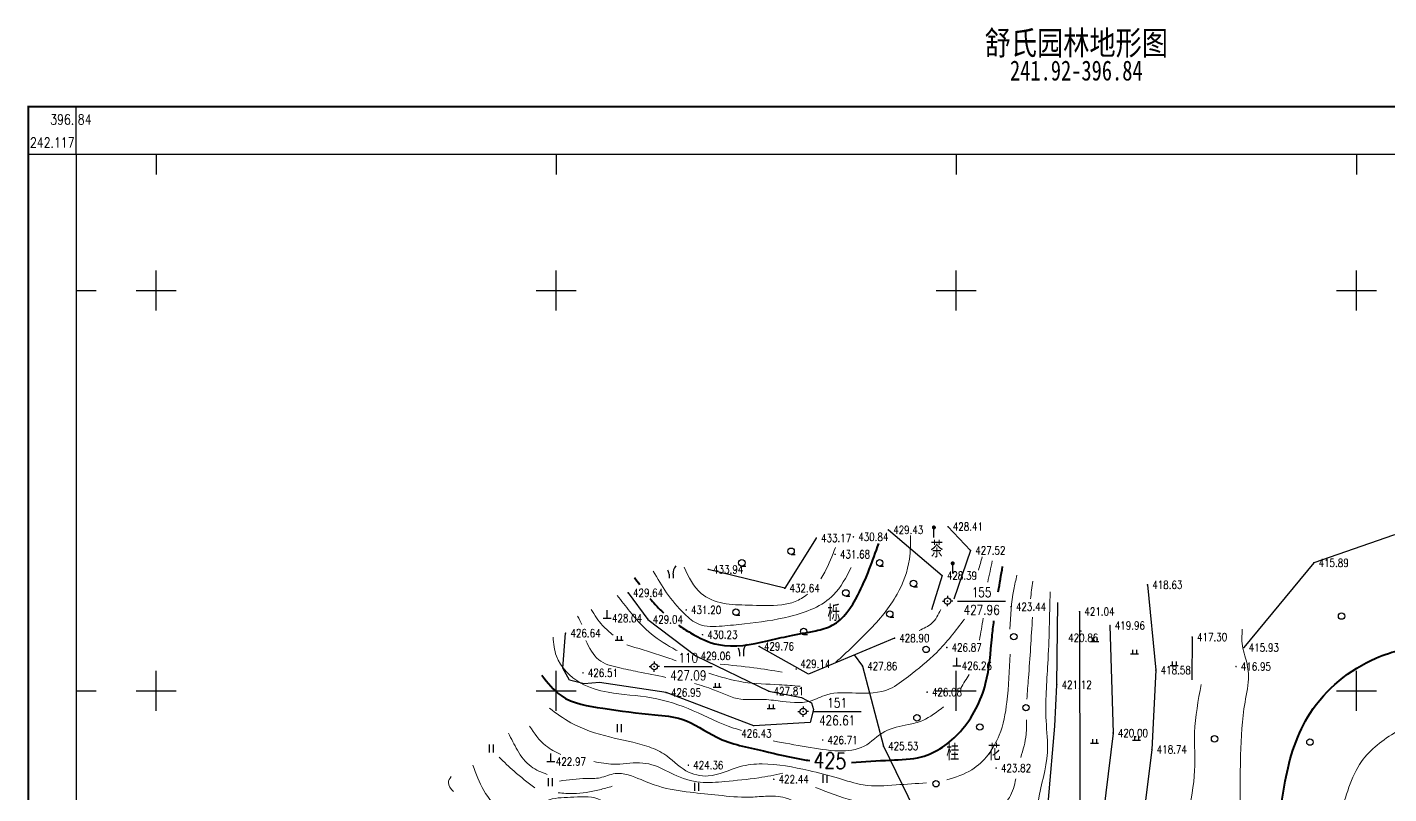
# Model space of a CAD drawing. Extents: x 396834 to 397278, y 241901 to 242133.
# Drawn here: x 396833.9 to 397004.1, y 242037.1 to 242132.9 of the extents above; entities that cross this region are included whole.
import ezdxf
from ezdxf.enums import TextEntityAlignment as Align

# ---------------------------------------------------------------- set-up
doc = ezdxf.new("R2010")
doc.units = 0
doc.header["$LTSCALE"] = 0.5
doc.header["$PDSIZE"] = 0.2
doc.layers.get('0').update_dxf_attribs({"linetype": 'CONTINUOUS'})
doc.layers.add('GCD', color=1, linetype='CONTINUOUS')
doc.layers.add('地形图', color=252, linetype='CONTINUOUS')
doc.styles.add('HZ', font='rs.shx', dxfattribs={"width": 0.8, "bigfont": 'hztxt.shx'})
doc.styles.add('样式 1', font='rs.shx', dxfattribs={"width": 0.8, "height": 2, "bigfont": 'hztxt.shx'})
doc.styles.add('等线体', font='simhei.ttf')
doc.linetypes.add('10411', pattern='A,2,[150,AAA.SHX,S=1,R=0,X=0,Y=1],2,[151,AAA.SHX,S=1,R=0,X=0,Y=3],1e-11', length=4)
doc.linetypes.add('10421', pattern='A,2,[150,AAA.SHX,S=1,R=0,X=0,Y=1],1e-11', length=2)
doc.linetypes.add('1161', pattern='A,0,[149,AAA.SHX,S=0.15,R=0,X=0,Y=0],-1.6', length=1.6)

# ---------------------------------------------------------------- blocks, each defined once
blk = doc.blocks.new('GC200')
at = {"linetype": 'Continuous', "const_width": 0.2, "flags": 128}
blk.add_lwpolyline([(-0.1, 0, 1), (0.1, 0, 1)], format="xyb", close=True, dxfattribs=at)
blk = doc.blocks.new('gc116')
for p, q in [((-1.3, 0), (-0.8, 0)), ((0, 1.3), (0, 0.8)), ((1.3, 0), (0.8, 0)), ((0, -1.3), (0, -0.8))]:
    blk.add_line(p, q)
blk.add_circle((0, 0), 0.8)
blk.add_point((0, 0))
blk = doc.blocks.new('gc121')
for p, q in [((-0.5, -1), (-0.5, 1)), ((0.5, -1), (0.5, 1))]:
    blk.add_line(p, q)
blk = doc.blocks.new('gc122')
blk.add_circle((0, 0), 0.8)
blk = doc.blocks.new('gc208')
blk.add_line((0, -0.8), (1, -0.8))
blk.add_circle((0, 0), 0.8)
blk = doc.blocks.new('gc246')
for p, q in [((-0.5, 1), (-0.5, 0)), ((0.5, 1), (0.5, 0))]:
    blk.add_line(p, q)
for centre, radius, start, end in [((-2.94, 0.81), 2.45, 4.3743, 29.0242), ((3.4, 1.11), 2.91, 139.3312, 182.0887)]:
    blk.add_arc(centre, radius, start, end)
blk = doc.blocks.new('gc119')
for p, q in [((-1, 0), (1, 0)), ((-0.5, 1), (-0.5, 0)), ((0.5, 1), (0.5, 0))]:
    blk.add_line(p, q)
blk = doc.blocks.new('gc111')
for p, q in [((-1, 0), (1, 0)), ((0, 0), (0, 2))]:
    blk.add_line(p, q)
blk = doc.blocks.new('gc165')
blk.add_line((0, 0), (0, 2))
at = {"const_width": 0.5}
blk.add_lwpolyline([(-0.25, 2.5, 1), (0.25, 2.5, 1)], format="xyb", close=True, dxfattribs=at)

msp = doc.modelspace()

# ---------------------------------------------------------------- linework, layer by layer
at = {"layer": '地形图', "color": 6, "linetype": 'Continuous'}
for p, q in [((396840, 242117), (396840, 242123)), ((396840, 242117), (396834, 242117)), ((396850, 242117), (396850, 242114.5)), ((396900, 242117), (396900, 242114.5)), ((396950, 242117), (396950, 242114.5)), ((397000, 242117), (397000, 242114.5)), ((396850, 242097.5), (396850, 242102.5)), ((396900, 242097.5), (396900, 242102.5)), ((396950, 242097.5), (396950, 242102.5)), ((397000, 242097.5), (397000, 242102.5)), ((396840, 242100), (396842.5, 242100)), ((396847.5, 242100), (396852.5, 242100)), ((396897.5, 242100), (396902.5, 242100)), ((396947.5, 242100), (396952.5, 242100)), ((396997.5, 242100), (397002.5, 242100)), ((396850, 242047.5), (396850, 242052.5)), ((396900, 242047.5), (396900, 242052.5)), ((396950, 242047.5), (396950, 242052.5)), ((397000, 242047.5), (397000, 242052.5)), ((396840, 242050), (396842.5, 242050)), ((396847.5, 242050), (396852.5, 242050)), ((396897.5, 242050), (396902.5, 242050)), ((396947.5, 242050), (396952.5, 242050)), ((396997.5, 242050), (397002.5, 242050))]:
    msp.add_line(p, q, dxfattribs=at)
at = {"layer": '地形图', "linetype": 'Continuous'}
for p, q in [((396950.16, 242061.21), (396956.16, 242061.21)), ((396913.5, 242053.02), (396919.5, 242053.02)), ((396932.11, 242047.4), (396938.11, 242047.4))]:
    msp.add_line(p, q, dxfattribs=at)
at = {"layer": '地形图', "linetype": 'Continuous', "const_width": 0.25, "flags": 128}
msp.add_lwpolyline([(396834, 241911), (397096, 241911), (397096, 242123), (396834, 242123)], close=True, dxfattribs=at)
at = {"layer": '地形图', "linetype": 'Continuous', "flags": 128}
msp.add_lwpolyline([(396840, 241917), (397090, 241917), (397090, 242117), (396840, 242117)], close=True, dxfattribs=at)
at = {"layer": '地形图', "linetype": '10421', "flags": 128}
for points in [[(396948.96, 242070.51), (396951.77, 242067.54), (396949.7, 242061.43)], [(397013.82, 242071.77), (397004.63, 242069.45), (396994.68, 242065.98), (396985.95, 242055.4)], [(396973.89, 242063.24), (396974.94, 242052.58), (396974.45, 242042.68), (396971.84, 242021.89)], [(396965.41, 242059.89), (396965.42, 242034.55), (396963.98, 242020.81)], [(396969.21, 242058.16), (396969.59, 242044.72), (396966.85, 242022.34)], [(396979.49, 242056.71), (396979.45, 242051.37)]]:
    msp.add_lwpolyline(points, dxfattribs=at)
at = {"layer": '地形图', "linetype": '10411', "flags": 128}
for points, elevation in [([(396932.5, 242069.09), (396928.55, 242062.81), (396919, 242065.17)], 433.17), ([(396942.27, 242056.58), (396931.53, 242052.09), (396925.35, 242055.55)], 429.76)]:
    msp.add_lwpolyline(points, dxfattribs=dict(at, elevation=elevation))
at = {"layer": '地形图', "linetype": '1161', "flags": 128}
for points, elevation in [([(396941.51, 242070.1), (396948.22, 242064.4), (396946.9, 242060.12)], 429.43), ([(396908.99, 242062.24), (396911.46, 242058.92), (396917.43, 242054.35), (396926.57, 242049.94), (396930.67, 242049.17), (396931.91, 242048.48), (396932.14, 242047.68), (396931.73, 242046.06), (396924.68, 242045.64), (396913.73, 242049.78), (396905.39, 242051.05), (396903.47, 242050.86), (396901.64, 242051.31), (396900.83, 242052.82), (396901.17, 242057.2)], 429.64), ([(396959.37, 242001.5), (396961.67, 242006.46), (396963.24, 242011.69), (396963.14, 242013.69), (396961.99, 242017.36), (396961.17, 242021.82), (396960.85, 242029.19), (396961.53, 242036.4), (396962.33, 242045.57), (396962.56, 242050.76), (396962.7, 242061.04)], 418.75), ([(396937.24, 242054.48), (396938.26, 242053.09), (396940.88, 242043.1), (396949.27, 242025.87), (396940.37, 242007.58)], 429.76)]:
    msp.add_lwpolyline(points, dxfattribs=dict(at, elevation=elevation))
at = {"layer": '地形图', "linetype": 'Continuous', "const_width": 0.1, "flags": 128}
for points, elevation in [([(396948.86, 242061.21, 1), (396948.96, 242061.21, 1)], 427.96), ([(396912.2, 242053.02, 1), (396912.3, 242053.02, 1)], 427.09), ([(396930.81, 242047.4, 1), (396930.91, 242047.4, 1)], 426.61)]:
    msp.add_lwpolyline(points, format="xyb", close=True, dxfattribs=dict(at, elevation=elevation))
at = {"layer": '地形图', "color": 6, "linetype": 'Continuous', "lineweight": 20}
for points in [[(396934.95, 242053.57), (396939.04, 242057.48), (396942.6, 242062.07), (396944.14, 242066.44), (396944.26, 242069.42)], [(396936.86, 242065.41), (396934.67, 242062), (396929.21, 242059.29), (396923.52, 242058.37), (396920.72, 242058.09), (396917.8, 242058.32), (396916.02, 242059.62), (396913.78, 242062.26), (396912.13, 242064.95)], [(396953.25, 242066.72), (396952.76, 242065.09)], [(396954.5, 242066.25), (396953.93, 242063.59)], [(396956.69, 242057.7), (396957.18, 242062.65), (396957.58, 242064.46)], [(396959.55, 242063.69), (396959.27, 242061.48)], [(396900.42, 242038.72), (396903.75, 242039.04), (396905.47, 242039.14), (396907.36, 242039.65), (396910.6, 242038.9), (396912.8, 242038.07), (396916.75, 242037.33), (396920.28, 242036.95), (396924.08, 242036.71), (396926.16, 242036.82), (396928.62, 242036.63), (396931.67, 242035.03), (396937.58, 242032.78), (396942.88, 242031.71), (396947.9, 242030.19), (396950.07, 242029.71), (396954.33, 242028.34), (396957.19, 242029.12), (396959.06, 242030.8), (396960.24, 242036.09), (396961.39, 242042.3), (396961.23, 242046.25), (396961.44, 242053.4), (396961.73, 242062.37)], [(396907.62, 242061.89), (396909.2, 242059.91), (396911.56, 242057.38), (396914.55, 242055.32), (396915.1, 242055.02)], [(396904.36, 242060.17), (396905.79, 242058.16), (396907.1, 242056.93)], [(396948.07, 242060.16), (396946.93, 242058.43), (396945.36, 242057.54)], [(396903.2, 242058.27), (396902.67, 242059.32)], [(396951.01, 242058.97), (396947.55, 242054.79), (396944.01, 242051.8), (396941.67, 242050.24), (396937.44, 242049.71), (396933.81, 242049.51), (396931.74, 242048.72), (396927.73, 242048.74), (396925.43, 242048.93), (396923.06, 242048.95), (396919.67, 242050.14), (396917.26, 242050.91)], [(396952.89, 242056.33), (396953.37, 242059.07)], [(396959.52, 242059.18), (396959.02, 242051.61), (396958.81, 242048.97)], [(396899.6, 242056.71), (396900.01, 242054.34), (396903.06, 242050.97), (396906.47, 242049.81), (396911.9, 242049.13), (396917.11, 242047.51), (396922.14, 242045.35), (396923.17, 242045.05)], [(396983.7, 242008.12), (396984.74, 242015.08), (396985.19, 242025.93), (396985.46, 242034.56), (396985.53, 242041.97), (396986.09, 242048.57), (396986.52, 242051.89), (396986.16, 242054.08), (396985.81, 242055.31), (396985.74, 242057.72)], [(396913.71, 242051.68), (396910.21, 242052.38), (396907.79, 242052.9), (396905.3, 242053.87), (396903.71, 242056.28)], [(396908.8, 242055.73), (396912.93, 242054.47), (396914.98, 242053.75)], [(396920.47, 242053.34), (396924.68, 242052.87), (396928.22, 242052.34)], [(396948.83, 242038.86), (396951.93, 242040.13), (396955.36, 242044.45), (396956.32, 242048.59), (396956.72, 242054.59)], [(396919.05, 242052.19), (396923.38, 242051.09), (396927.87, 242050.76), (396930.48, 242050.56)], [(396950.57, 242050.33), (396951.6, 242052.05)], [(396978.94, 242034.43), (396979.79, 242040.03), (396979.79, 242044.77), (396980.61, 242050.77)], [(397043.81, 242042.82), (397039.68, 242044.06), (397033.66, 242045.4), (397026.19, 242047.34), (397018.23, 242048.39), (397013.3, 242048.19), (397005.03, 242044.91), (397000.65, 242041.16), (396997.86, 242034.49), (396996.87, 242032.26)], [(396899.14, 242047.83), (396901.83, 242046.01), (396906.64, 242044.24), (396911.32, 242043.09), (396913.46, 242042.11), (396916.21, 242040.01), (396918.98, 242039.36), (396922.97, 242040.53), (396925.72, 242040.86), (396931.55, 242040.03), (396935.26, 242039.09), (396938.37, 242038.24), (396942.47, 242038.24), (396946.28, 242038.49)], [(396927.12, 242043.73), (396931.25, 242042.99), (396935.32, 242042.5), (396938.47, 242043.07), (396941.06, 242044.92), (396943.98, 242045.77), (396945.81, 242046.3), (396948.42, 242048.01)], [(396900.57, 242042.03), (396898.67, 242043.15), (396896.66, 242045.58)], [(396958.76, 242046.36), (396958.73, 242044.57), (396958.05, 242041.67)], [(396894.04, 242044.72), (396895.14, 242042.58), (396896.85, 242040.53), (396898.88, 242039.55)], [(396892.87, 242041.69), (396894.73, 242039.95), (396897.32, 242037.88)], [(396889.58, 242040.7), (396890.94, 242037.54), (396893.4, 242035.15), (396895.94, 242035.11), (396899.12, 242036.39), (396902.19, 242036.72), (396905.59, 242036.33), (396906.2, 242035.91)], [(396928.33, 242039.69), (396925.31, 242039.13), (396921.06, 242038.67), (396918, 242038.58), (396914.69, 242039.54), (396911.94, 242040.77), (396910.42, 242041), (396907.14, 242040.83), (396904.71, 242041.16)], [(396977.6, 241964.31), (396980.17, 241970.93), (396983.33, 241980.51), (396988.2, 241990.76), (396992.1, 242000.23), (396997.66, 242014.25), (397003.13, 242027.21), (397010.01, 242035.02), (397022.34, 242040.2), (397036.83, 242039.38), (397046.13, 242036.37), (397053.31, 242036.03), (397069.79, 242036.78)], [(396886.86, 242039.29), (396886.51, 242038.53), (396887.17, 242037.41)], [(396900.25, 242037.26), (396902.1, 242037.15), (396905.39, 242037.63), (396907, 242038.07)], [(396957.45, 242039.02), (396956.63, 242036.65), (396954.26, 242034.69), (396950.88, 242033.9), (396945.98, 242034.76), (396941.73, 242035.51), (396937.09, 242036.31), (396932.4, 242037.93)]]:
    msp.add_spline(points, degree=3, dxfattribs=at)
at = {"layer": '地形图', "color": 6, "linetype": 'Continuous', "lineweight": 40}
for points, knots in [([(396915.27, 242058.22), (396915.76, 242057.87), (396917.34, 242056.85), (396920.95, 242055.11), (396925.36, 242055.96), (396929.31, 242056.94), (396932.05, 242057.38), (396935.5, 242058.28), (396938.26, 242062.56), (396939.55, 242066.24), (396940.3, 242068.39)], [8.126942, 8.126942, 8.126942, 8.126942, 9.912601, 13.706128, 19.815541, 22.676041, 25.991359, 28.180633, 33.109056, 40.060078, 40.060078, 40.060078, 40.060078]), ([(396911.7, 242061.55), (396911.91, 242061.29), (396912.45, 242060.66), (396913.04, 242060.07), (396913.4, 242059.73)], [3.219058, 3.219058, 3.219058, 3.219058, 4.240367, 5.723748, 5.723748, 5.723748, 5.723748]), ([(396936.88, 242041.05), (396938.5, 242041.11), (396941.42, 242041.39), (396946.36, 242041.43), (396951.15, 242044.84), (396954.02, 242050.53), (396954.31, 242055.45), (396954.62, 242058.06), (396954.7, 242058.73)], [41.071685, 41.071685, 41.071685, 41.071685, 45.961706, 49.855962, 55.659152, 62.442596, 68.31971, 70.329263, 70.329263, 70.329263, 70.329263]), ([(396971.41, 241984.55), (396972.21, 241985.41), (396974.89, 241988.33), (396978.85, 241994.08), (396983.7, 241999.54), (396985.83, 242005.69), (396987.46, 242011.68), (396989.08, 242018.85), (396990.17, 242028.13), (396990.42, 242037.7), (396993.68, 242048.16), (397001.01, 242054.19), (397006.72, 242055.47), (397008.97, 242055.73)], [42.26614, 42.26614, 42.26614, 42.26614, 45.804225, 54.161809, 63.237158, 67.297589, 73.551883, 81.895787, 89.298452, 101.548562, 110.599904, 121.291656, 128.024978, 128.024978, 128.024978, 128.024978]), ([(396898.18, 242051.97), (396898.92, 242051.01), (396900.8, 242048.57), (396906.29, 242047.73), (396911.23, 242047.05), (396916.3, 242046.69), (396920.25, 242043.62), (396925.58, 242042.62), (396929.44, 242041.63), (396931.39, 242041.33), (396931.68, 242041.29)], [0, 0, 0, 0, 3.530301, 8.975073, 15.535784, 18.953076, 23.863064, 29.960093, 34.965205, 35.860555, 35.860555, 35.860555, 35.860555])]:
    msp.add_open_spline(points, degree=3, knots=knots, dxfattribs=at)
at = {"layer": '地形图', "color": 6, "linetype": 'Continuous', "lineweight": 20}
for points, knots in [([(396933.05, 242063.99), (396933.23, 242064.26), (396934, 242065.54), (396934.5, 242066.88), (396934.9, 242067.92)], [20.231664, 20.231664, 20.231664, 20.231664, 21.176504, 24.554416, 24.554416, 24.554416, 24.554416]), ([(396915.98, 242065.44), (396916.55, 242064.21), (396917.57, 242062.05), (396920.89, 242060.73), (396924.33, 242060.74), (396927.37, 242060.55), (396929.92, 242061.06), (396930.91, 242061.68), (396931.38, 242062.07)], [0, 0, 0, 0, 3.901407, 6.894309, 10.06411, 14.241784, 15.971581, 17.749188, 17.749188, 17.749188, 17.749188])]:
    msp.add_open_spline(points, degree=3, knots=knots, dxfattribs=at)
at = {"layer": '地形图', "color": 6, "linetype": 'Continuous', "lineweight": 40}
for points in [[(396955.25, 242062.37), (396955.42, 242063.41), (396955.6, 242064.46), (396955.78, 242065.51)], [(396909.79, 242064.15), (396910, 242063.85), (396910.21, 242063.55), (396910.42, 242063.25)]]:
    msp.add_open_spline(points, degree=3, dxfattribs=at)

# ---------------------------------------------------------------- block references
at = {"layer": '地形图', "color": 3, "linetype": 'Continuous'}
ref = msp.add_blockref('GC200', (396941.51, 242070.1, 429.43), dxfattribs=dict(at, xscale=0.5, yscale=0.5, zscale=0.5))
ref.add_attrib('height', '429.43', dxfattribs={"layer": 'GCD', "linetype": 'Continuous', "height": 1, "style": 'HZ', "width": 0.8}).set_placement((396942.11, 242070.1, 429.43), align=Align.MIDDLE_LEFT)
at = {"layer": '地形图', "linetype": 'Continuous', "xscale": 0.5, "yscale": 0.5}
for name, p in [('gc165', (396947.2, 242069.16)), ('gc208', (396929.35, 242067.44)), ('gc246', (396914.34, 242064.09)), ('gc208', (396923.19, 242065.99)), ('gc208', (396940.42, 242065.99)), ('gc165', (396949.55, 242064.67)), ('gc208', (396944.65, 242063.41)), ('gc208', (396936.19, 242062.23)), ('gc116', (396948.91, 242061.21, 427.96)), ('gc208', (396922.46, 242059.83)), ('gc111', (396906.36, 242059.06, 428.04)), ('gc208', (396941.68, 242059.6)), ('gc122', (396998.15, 242059.33)), ('gc119', (396907.88, 242056.33)), ('gc208', (396930.92, 242057.42)), ('gc122', (396957.19, 242056.76)), ('gc246', (396923.16, 242054.32)), ('gc122', (396946.22, 242055.17)), ('gc119', (396967.33, 242056.18)), ('gc119', (396972.29, 242054.62)), ('gc116', (396912.25, 242053.02, 427.09)), ('gc111', (396950.08, 242053.12, 426.26)), ('gc119', (396977.22, 242053.18)), ('gc119', (396920.13, 242050.45)), ('gc119', (396926.84, 242047.77)), ('gc122', (396958.71, 242047.89)), ('gc116', (396930.86, 242047.4, 426.61)), ('gc122', (396945.08, 242046.62)), ('gc121', (396907.9, 242045.32)), ('gc122', (396952.94, 242045.48)), ('gc121', (396891.92, 242042.8)), ('gc119', (396967.27, 242043.47)), ('gc119', (396972.51, 242043.85)), ('gc122', (396982.28, 242044)), ('gc122', (396994.2, 242043.59)), ('gc111', (396899.34, 242041.15, 422.97)), ('gc121', (396899.26, 242038.59)), ('gc121', (396917.57, 242038.02)), ('gc121', (396933.62, 242039.02)), ('gc122', (396947.46, 242038.39))]:
    msp.add_blockref(name, p, dxfattribs=at)
at = {"layer": '地形图', "color": 3, "linetype": 'Continuous'}
ref = msp.add_blockref('GC200', (396948.96, 242070.51, 428.41), dxfattribs=dict(at, xscale=0.5, yscale=0.5, zscale=0.5))
ref.add_attrib('height', '428.41', dxfattribs={"layer": 'GCD', "linetype": 'Continuous', "height": 1, "style": 'HZ', "width": 0.8}).set_placement((396949.56, 242070.51, 428.41), align=Align.MIDDLE_LEFT)
ref = msp.add_blockref('GC200', (396932.5, 242069.09, 433.17), dxfattribs=dict(at, xscale=0.5, yscale=0.5, zscale=0.5))
ref.add_attrib('height', '433.17', dxfattribs={"layer": 'GCD', "linetype": 'Continuous', "height": 1, "style": 'HZ', "width": 0.8}).set_placement((396933.1, 242069.09, 433.17), align=Align.MIDDLE_LEFT)
ref = msp.add_blockref('GC200', (396937.14, 242069.23, 430.84), dxfattribs=dict(at, xscale=0.5, yscale=0.5, zscale=0.5))
ref.add_attrib('height', '430.84', dxfattribs={"layer": 'GCD', "linetype": 'Continuous', "height": 1, "style": 'HZ', "width": 0.8}).set_placement((396937.74, 242069.23, 430.84), align=Align.MIDDLE_LEFT)
ref = msp.add_blockref('GC200', (396934.85, 242067.05, 431.68), dxfattribs=dict(at, xscale=0.5, yscale=0.5, zscale=0.5))
ref.add_attrib('height', '431.68', dxfattribs={"layer": 'GCD', "linetype": 'Continuous', "height": 1, "style": 'HZ', "width": 0.8}).set_placement((396935.45, 242067.05, 431.68), align=Align.MIDDLE_LEFT)
ref = msp.add_blockref('GC200', (396951.77, 242067.54, 427.52), dxfattribs=dict(at, xscale=0.5, yscale=0.5, zscale=0.5))
ref.add_attrib('height', '427.52', dxfattribs={"layer": 'GCD', "linetype": 'Continuous', "height": 1, "style": 'HZ', "width": 0.8}).set_placement((396952.37, 242067.54, 427.52), align=Align.MIDDLE_LEFT)
ref = msp.add_blockref('GC200', (396919, 242065.17, 433.94), dxfattribs=dict(at, xscale=0.5, yscale=0.5, zscale=0.5))
ref.add_attrib('height', '433.94', dxfattribs={"layer": 'GCD', "linetype": 'Continuous', "height": 1, "style": 'HZ', "width": 0.8}).set_placement((396919.6, 242065.17, 433.94), align=Align.MIDDLE_LEFT)
ref = msp.add_blockref('GC200', (396994.68, 242065.98, 415.89), dxfattribs=dict(at, xscale=0.5, yscale=0.5, zscale=0.5))
ref.add_attrib('height', '415.89', dxfattribs={"layer": 'GCD', "linetype": 'Continuous', "height": 1, "style": 'HZ', "width": 0.8}).set_placement((396995.28, 242065.98, 415.89), align=Align.MIDDLE_LEFT)
ref = msp.add_blockref('GC200', (396948.22, 242064.39, 428.39), dxfattribs=dict(at, xscale=0.5, yscale=0.5, zscale=0.5))
ref.add_attrib('height', '428.39', dxfattribs={"layer": 'GCD', "linetype": 'Continuous', "height": 1, "style": 'HZ', "width": 0.8}).set_placement((396948.82, 242064.39, 428.39), align=Align.MIDDLE_LEFT)
ref = msp.add_blockref('GC200', (396973.89, 242063.24, 418.63), dxfattribs=dict(at, xscale=0.5, yscale=0.5, zscale=0.5))
ref.add_attrib('height', '418.63', dxfattribs={"layer": 'GCD', "linetype": 'Continuous', "height": 1, "style": 'HZ', "width": 0.8}).set_placement((396974.49, 242063.24, 418.63), align=Align.MIDDLE_LEFT)
ref = msp.add_blockref('GC200', (396908.99, 242062.24, 429.64), dxfattribs=dict(at, xscale=0.5, yscale=0.5, zscale=0.5))
ref.add_attrib('height', '429.64', dxfattribs={"layer": 'GCD', "linetype": 'Continuous', "height": 1, "style": 'HZ', "width": 0.8}).set_placement((396909.59, 242062.24, 429.64), align=Align.MIDDLE_LEFT)
ref = msp.add_blockref('GC200', (396928.55, 242062.81, 432.64), dxfattribs=dict(at, xscale=0.5, yscale=0.5, zscale=0.5))
ref.add_attrib('height', '432.64', dxfattribs={"layer": 'GCD', "linetype": 'Continuous', "height": 1, "style": 'HZ', "width": 0.8}).set_placement((396929.15, 242062.81, 432.64), align=Align.MIDDLE_LEFT)
ref = msp.add_blockref('GC200', (396916.24, 242060.1, 431.2), dxfattribs=dict(at, xscale=0.5, yscale=0.5, zscale=0.5))
ref.add_attrib('height', '431.20', dxfattribs={"layer": 'GCD', "linetype": 'Continuous', "height": 1, "style": 'HZ', "width": 0.8}).set_placement((396916.84, 242060.1, 431.2), align=Align.MIDDLE_LEFT)
ref = msp.add_blockref('GC200', (396956.85, 242060.51, 423.44), dxfattribs=dict(at, xscale=0.5, yscale=0.5, zscale=0.5))
ref.add_attrib('height', '423.44', dxfattribs={"layer": 'GCD', "linetype": 'Continuous', "height": 1, "style": 'HZ', "width": 0.8}).set_placement((396957.45, 242060.51, 423.44), align=Align.MIDDLE_LEFT)
ref = msp.add_blockref('GC200', (396965.41, 242059.89, 421.04), dxfattribs=dict(at, xscale=0.5, yscale=0.5, zscale=0.5))
ref.add_attrib('height', '421.04', dxfattribs={"layer": 'GCD', "linetype": 'Continuous', "height": 1, "style": 'HZ', "width": 0.8}).set_placement((396966.01, 242059.89, 421.04), align=Align.MIDDLE_LEFT)
ref = msp.add_blockref('GC200', (396906.36, 242059.06, 428.04), dxfattribs=dict(at, xscale=0.5, yscale=0.5, zscale=0.5))
ref.add_attrib('height', '428.04', dxfattribs={"layer": 'GCD', "linetype": 'Continuous', "height": 1, "style": 'HZ', "width": 0.8}).set_placement((396906.96, 242059.06, 428.04), align=Align.MIDDLE_LEFT)
ref = msp.add_blockref('GC200', (396911.46, 242058.92, 429.04), dxfattribs=dict(at, xscale=0.5, yscale=0.5, zscale=0.5))
ref.add_attrib('height', '429.04', dxfattribs={"layer": 'GCD', "linetype": 'Continuous', "height": 1, "style": 'HZ', "width": 0.8}).set_placement((396912.06, 242058.92, 429.04), align=Align.MIDDLE_LEFT)
ref = msp.add_blockref('GC200', (396969.21, 242058.16, 419.96), dxfattribs=dict(at, xscale=0.5, yscale=0.5, zscale=0.5))
ref.add_attrib('height', '419.96', dxfattribs={"layer": 'GCD', "linetype": 'Continuous', "height": 1, "style": 'HZ', "width": 0.8}).set_placement((396969.81, 242058.16, 419.96), align=Align.MIDDLE_LEFT)
ref = msp.add_blockref('GC200', (396901.17, 242057.2, 426.64), dxfattribs=dict(at, xscale=0.5, yscale=0.5, zscale=0.5))
ref.add_attrib('height', '426.64', dxfattribs={"layer": 'GCD', "linetype": 'Continuous', "height": 1, "style": 'HZ', "width": 0.8}).set_placement((396901.77, 242057.2, 426.64), align=Align.MIDDLE_LEFT)
ref = msp.add_blockref('GC200', (396918.28, 242057.01, 430.23), dxfattribs=dict(at, xscale=0.5, yscale=0.5, zscale=0.5))
ref.add_attrib('height', '430.23', dxfattribs={"layer": 'GCD', "linetype": 'Continuous', "height": 1, "style": 'HZ', "width": 0.8}).set_placement((396918.88, 242057.01, 430.23), align=Align.MIDDLE_LEFT)
ref = msp.add_blockref('GC200', (396942.27, 242056.58, 428.9), dxfattribs=dict(at, xscale=0.5, yscale=0.5, zscale=0.5))
ref.add_attrib('height', '428.90', dxfattribs={"layer": 'GCD', "linetype": 'Continuous', "height": 1, "style": 'HZ', "width": 0.8}).set_placement((396942.87, 242056.58, 428.9), align=Align.MIDDLE_LEFT)
ref = msp.add_blockref('GC200', (396965.57, 242057.47, 420.86), dxfattribs=dict(at, xscale=0.5, yscale=0.5, zscale=0.5))
ref.add_attrib('height', '420.86', dxfattribs={"layer": 'GCD', "linetype": 'Continuous', "height": 1, "style": 'HZ', "width": 0.8}).set_placement((396963.98, 242056.63, 420.86), align=Align.MIDDLE_LEFT)
ref = msp.add_blockref('GC200', (396979.49, 242056.71, 417.3), dxfattribs=dict(at, xscale=0.5, yscale=0.5, zscale=0.5))
ref.add_attrib('height', '417.30', dxfattribs={"layer": 'GCD', "linetype": 'Continuous', "height": 1, "style": 'HZ', "width": 0.8}).set_placement((396980.09, 242056.71, 417.3), align=Align.MIDDLE_LEFT)
ref = msp.add_blockref('GC200', (396925.35, 242055.55, 429.76), dxfattribs=dict(at, xscale=0.5, yscale=0.5, zscale=0.5))
ref.add_attrib('height', '429.76', dxfattribs={"layer": 'GCD', "linetype": 'Continuous', "height": 1, "style": 'HZ', "width": 0.8}).set_placement((396925.95, 242055.55, 429.76), align=Align.MIDDLE_LEFT)
ref = msp.add_blockref('GC200', (396948.81, 242055.41, 426.87), dxfattribs=dict(at, xscale=0.5, yscale=0.5, zscale=0.5))
ref.add_attrib('height', '426.87', dxfattribs={"layer": 'GCD', "linetype": 'Continuous', "height": 1, "style": 'HZ', "width": 0.8}).set_placement((396949.41, 242055.41, 426.87), align=Align.MIDDLE_LEFT)
ref = msp.add_blockref('GC200', (396985.95, 242055.4, 415.93), dxfattribs=dict(at, xscale=0.5, yscale=0.5, zscale=0.5))
ref.add_attrib('height', '415.93', dxfattribs={"layer": 'GCD', "linetype": 'Continuous', "height": 1, "style": 'HZ', "width": 0.8}).set_placement((396986.55, 242055.4, 415.93), align=Align.MIDDLE_LEFT)
ref = msp.add_blockref('GC200', (396917.43, 242054.35, 429.06), dxfattribs=dict(at, xscale=0.5, yscale=0.5, zscale=0.5))
ref.add_attrib('height', '429.06', dxfattribs={"layer": 'GCD', "linetype": 'Continuous', "height": 1, "style": 'HZ', "width": 0.8}).set_placement((396918.03, 242054.35, 429.06), align=Align.MIDDLE_LEFT)
ref = msp.add_blockref('GC200', (396929.99, 242052.72, 429.14), dxfattribs=dict(at, xscale=0.5, yscale=0.5, zscale=0.5))
ref.add_attrib('height', '429.14', dxfattribs={"layer": 'GCD', "linetype": 'Continuous', "height": 1, "style": 'HZ', "width": 0.8}).set_placement((396930.49, 242053.37, 429.14), align=Align.MIDDLE_LEFT)
ref = msp.add_blockref('GC200', (396938.26, 242053.09, 427.86), dxfattribs=dict(at, xscale=0.5, yscale=0.5, zscale=0.5))
ref.add_attrib('height', '427.86', dxfattribs={"layer": 'GCD', "linetype": 'Continuous', "height": 1, "style": 'HZ', "width": 0.8}).set_placement((396938.86, 242053.09, 427.86), align=Align.MIDDLE_LEFT)
ref = msp.add_blockref('GC200', (396950.08, 242053.12, 426.26), dxfattribs=dict(at, xscale=0.5, yscale=0.5, zscale=0.5))
ref.add_attrib('height', '426.26', dxfattribs={"layer": 'GCD', "linetype": 'Continuous', "height": 1, "style": 'HZ', "width": 0.8}).set_placement((396950.68, 242053.12, 426.26), align=Align.MIDDLE_LEFT)
ref = msp.add_blockref('GC200', (396984.96, 242053.03, 416.95), dxfattribs=dict(at, xscale=0.5, yscale=0.5, zscale=0.5))
ref.add_attrib('height', '416.95', dxfattribs={"layer": 'GCD', "linetype": 'Continuous', "height": 1, "style": 'HZ', "width": 0.8}).set_placement((396985.56, 242053.03, 416.95), align=Align.MIDDLE_LEFT)
ref = msp.add_blockref('GC200', (396903.34, 242052.24, 426.51), dxfattribs=dict(at, xscale=0.5, yscale=0.5, zscale=0.5))
ref.add_attrib('height', '426.51', dxfattribs={"layer": 'GCD', "linetype": 'Continuous', "height": 1, "style": 'HZ', "width": 0.8}).set_placement((396903.94, 242052.24, 426.51), align=Align.MIDDLE_LEFT)
ref = msp.add_blockref('GC200', (396974.94, 242052.58, 418.58), dxfattribs=dict(at, xscale=0.5, yscale=0.5, zscale=0.5))
ref.add_attrib('height', '418.58', dxfattribs={"layer": 'GCD', "linetype": 'Continuous', "height": 1, "style": 'HZ', "width": 0.8}).set_placement((396975.54, 242052.58, 418.58), align=Align.MIDDLE_LEFT)
ref = msp.add_blockref('GC200', (396913.73, 242049.78, 426.95), dxfattribs=dict(at, xscale=0.5, yscale=0.5, zscale=0.5))
ref.add_attrib('height', '426.95', dxfattribs={"layer": 'GCD', "linetype": 'Continuous', "height": 1, "style": 'HZ', "width": 0.8}).set_placement((396914.33, 242049.78, 426.95), align=Align.MIDDLE_LEFT)
ref = msp.add_blockref('GC200', (396926.57, 242049.94, 427.81), dxfattribs=dict(at, xscale=0.5, yscale=0.5, zscale=0.5))
ref.add_attrib('height', '427.81', dxfattribs={"layer": 'GCD', "linetype": 'Continuous', "height": 1, "style": 'HZ', "width": 0.8}).set_placement((396927.17, 242049.94, 427.81), align=Align.MIDDLE_LEFT)
ref = msp.add_blockref('GC200', (396946.35, 242049.83, 426.08), dxfattribs=dict(at, xscale=0.5, yscale=0.5, zscale=0.5))
ref.add_attrib('height', '426.08', dxfattribs={"layer": 'GCD', "linetype": 'Continuous', "height": 1, "style": 'HZ', "width": 0.8}).set_placement((396946.95, 242049.83, 426.08), align=Align.MIDDLE_LEFT)
at = {"layer": '地形图', "linetype": 'Continuous'}
ref = msp.add_blockref('GC200', (396962.56, 242050.76, 421.12), dxfattribs=dict(at, xscale=0.5, yscale=0.5, zscale=0.5))
ref.add_attrib('height', '421.12', dxfattribs={"layer": 'GCD', "linetype": 'Continuous', "height": 1, "style": 'HZ', "width": 0.8}).set_placement((396963.16, 242050.76, 421.12), align=Align.MIDDLE_LEFT)
at = {"layer": '地形图', "color": 3, "linetype": 'Continuous'}
ref = msp.add_blockref('GC200', (396924.68, 242045.64, 426.43), dxfattribs=dict(at, xscale=0.5, yscale=0.5, zscale=0.5))
ref.add_attrib('height', '426.43', dxfattribs={"layer": 'GCD', "linetype": 'Continuous', "height": 1, "style": 'HZ', "width": 0.8}).set_placement((396923.13, 242044.67, 426.43), align=Align.MIDDLE_LEFT)
ref = msp.add_blockref('GC200', (396969.59, 242044.72, 420), dxfattribs=dict(at, xscale=0.5, yscale=0.5, zscale=0.5))
ref.add_attrib('height', '420.00', dxfattribs={"layer": 'GCD', "linetype": 'Continuous', "height": 1, "style": 'HZ', "width": 0.8}).set_placement((396970.19, 242044.72, 420), align=Align.MIDDLE_LEFT)
ref = msp.add_blockref('GC200', (396933.3, 242043.85, 426.71), dxfattribs=dict(at, xscale=0.5, yscale=0.5, zscale=0.5))
ref.add_attrib('height', '426.71', dxfattribs={"layer": 'GCD', "linetype": 'Continuous', "height": 1, "style": 'HZ', "width": 0.8}).set_placement((396933.9, 242043.85, 426.71), align=Align.MIDDLE_LEFT)
ref = msp.add_blockref('GC200', (396940.88, 242043.1, 425.53), dxfattribs=dict(at, xscale=0.5, yscale=0.5, zscale=0.5))
ref.add_attrib('height', '425.53', dxfattribs={"layer": 'GCD', "linetype": 'Continuous', "height": 1, "style": 'HZ', "width": 0.8}).set_placement((396941.48, 242043.1, 425.53), align=Align.MIDDLE_LEFT)
ref = msp.add_blockref('GC200', (396974.45, 242042.68, 418.74), dxfattribs=dict(at, xscale=0.5, yscale=0.5, zscale=0.5))
ref.add_attrib('height', '418.74', dxfattribs={"layer": 'GCD', "linetype": 'Continuous', "height": 1, "style": 'HZ', "width": 0.8}).set_placement((396975.05, 242042.68, 418.74), align=Align.MIDDLE_LEFT)
ref = msp.add_blockref('GC200', (396899.34, 242041.15, 422.97), dxfattribs=dict(at, xscale=0.5, yscale=0.5, zscale=0.5))
ref.add_attrib('height', '422.97', dxfattribs={"layer": 'GCD', "linetype": 'Continuous', "height": 1, "style": 'HZ', "width": 0.8}).set_placement((396899.94, 242041.15, 422.97), align=Align.MIDDLE_LEFT)
ref = msp.add_blockref('GC200', (396916.51, 242040.7, 424.36), dxfattribs=dict(at, xscale=0.5, yscale=0.5, zscale=0.5))
ref.add_attrib('height', '424.36', dxfattribs={"layer": 'GCD', "linetype": 'Continuous', "height": 1, "style": 'HZ', "width": 0.8}).set_placement((396917.11, 242040.7, 424.36), align=Align.MIDDLE_LEFT)
ref = msp.add_blockref('GC200', (396954.98, 242040.35, 423.82), dxfattribs=dict(at, xscale=0.5, yscale=0.5, zscale=0.5))
ref.add_attrib('height', '423.82', dxfattribs={"layer": 'GCD', "linetype": 'Continuous', "height": 1, "style": 'HZ', "width": 0.8}).set_placement((396955.58, 242040.35, 423.82), align=Align.MIDDLE_LEFT)
ref = msp.add_blockref('GC200', (396927.19, 242038.95, 422.44), dxfattribs=dict(at, xscale=0.5, yscale=0.5, zscale=0.5))
ref.add_attrib('height', '422.44', dxfattribs={"layer": 'GCD', "linetype": 'Continuous', "height": 1, "style": 'HZ', "width": 0.8}).set_placement((396927.79, 242038.95, 422.44), align=Align.MIDDLE_LEFT)

# ---------------------------------------------------------------- texts
at = {"layer": '地形图', "color": 6, "linetype": 'Continuous', "width": 0.8}
for s, height, style, p in [('舒氏园林地形图', 3, '等线体', (396965, 242131)), ('242.117', 1.25, 'HZ', (396837, 242118.5))]:
    msp.add_text(s, height=height, dxfattribs=dict(at, style=style)).set_placement(p, align=Align.MIDDLE)
at = {"layer": '地形图', "color": 6, "linetype": 'Continuous', "style": '等线体', "width": 0.75}
msp.add_text('241.92-396.84', height=2.5, dxfattribs=at).set_placement((396965, 242125.5), align=Align.BOTTOM_CENTER)
at = {"layer": '地形图', "color": 6, "linetype": 'Continuous', "style": 'HZ', "width": 0.8}
msp.add_text('396.', height=1.25, dxfattribs=at).set_placement((396839.75, 242121.38), align=Align.MIDDLE_RIGHT)
msp.add_text('84', height=1.25, dxfattribs=at).set_placement((396840.2, 242121.38), align=Align.MIDDLE_LEFT)
at = {"layer": '地形图', "color": 6, "linetype": 'Continuous', "style": '样式 1', "width": 0.8}
for s, p in [('茶', (396946.76, 242066.66)), ('栎', (396933.89, 242058.71)), ('桂   花', (396948.76, 242041.31))]:
    msp.add_text(s, height=2, dxfattribs=at).set_placement(p)
at = {"layer": '地形图', "linetype": 'Continuous', "style": 'HZ', "width": 0.8}
for s, p in [('155', (396953.16, 242062.31)), ('427.96', (396953.16, 242060.11)), ('110', (396916.5, 242054.12)), ('427.09', (396916.5, 242051.92)), ('151', (396935.11, 242048.5)), ('426.61', (396935.11, 242046.3))]:
    msp.add_text(s, height=1.2, dxfattribs=at).set_placement(p, align=Align.MIDDLE)
at = {"layer": '地形图', "color": 6, "linetype": 'Continuous', "lineweight": 20, "style": '样式 1', "width": 0.8}
msp.add_text('425', height=2, rotation=357.8074, dxfattribs=at).set_placement((396932.12, 242040.37))

doc.saveas('drawing.dxf')
